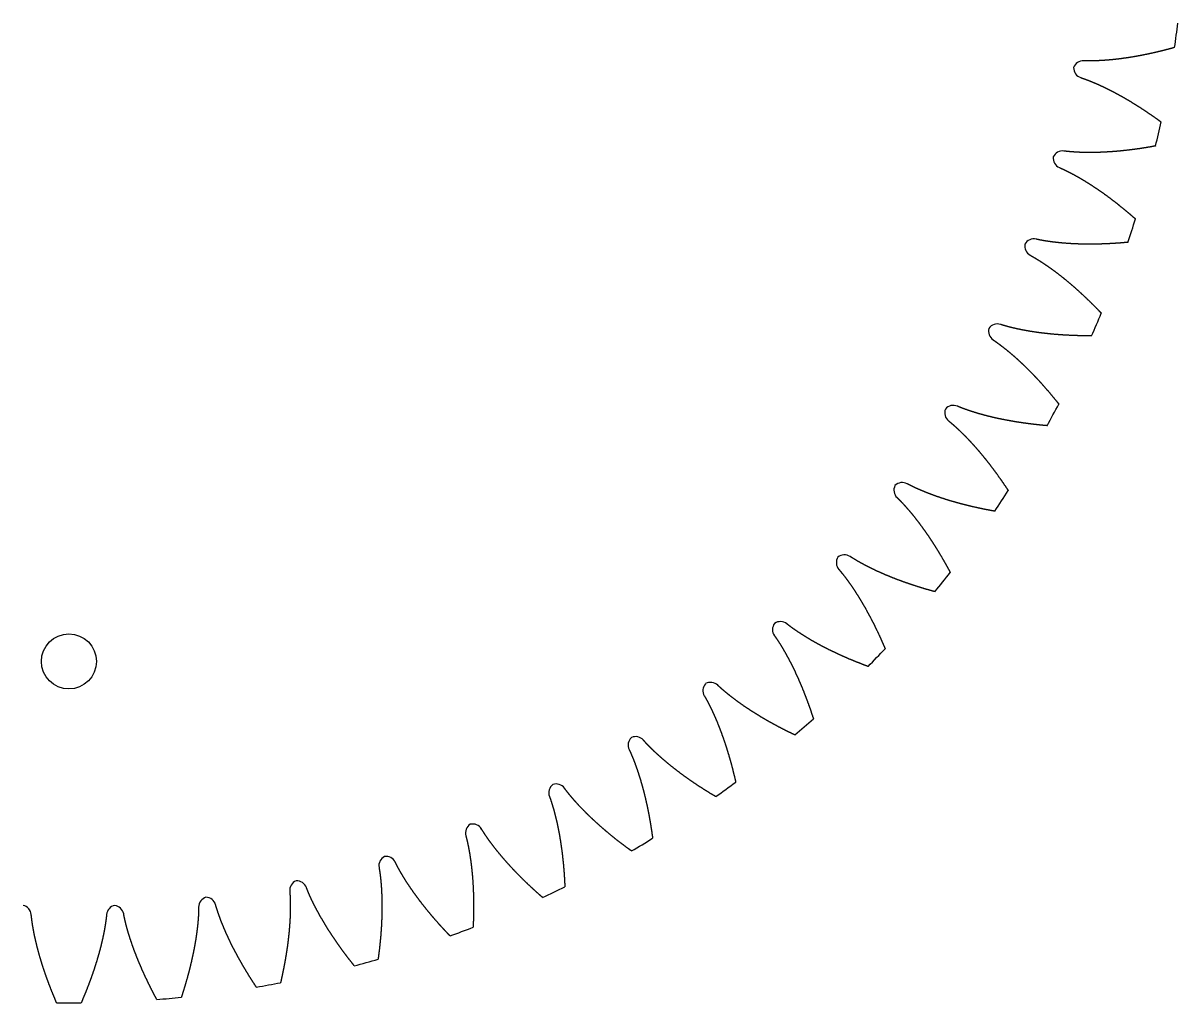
# Model space of a CAD drawing. Header units: inches. Extents: x -3.6 to 3.6, y -4.17 to 3.6.
# Drawn here: x -0.148 to 3.573, y -3.6 to -0.444 of the extents above; entities that cross this region are included whole.
import ezdxf

# ---------------------------------------------------------------- set-up
doc = ezdxf.new("R2010")
doc.units = ezdxf.units.IN
doc.header["$MEASUREMENT"] = 0

msp = doc.modelspace()

# ---------------------------------------------------------------- linework, layer by layer
at = {"color": 7, "linetype": 'Continuous', "lineweight": 25}
msp.add_circle((0, -2.5), 0.0886, dxfattribs=at)
for centre, radius, start, end in [((0, 0), 3.6, 351.6545, 352.9169), ((3.2681, -0.5988), 0.0336, 87.7661, 160.0297), ((3.2701, -0.5877), 0.0336, 179.3989, 251.6625), ((0, 0), 3.6, 346.5117, 347.7741), ((3.2042, -0.8785), 0.0336, 174.256, 246.5196), ((3.2012, -0.8893), 0.0336, 82.6232, 154.8868), ((0, 0), 3.6, 341.3688, 342.6312), ((3.1086, -1.1727), 0.0336, 77.4804, 149.744), ((3.1126, -1.1621), 0.0336, 169.1132, 241.3768), ((2.991, -1.4466), 0.0336, 72.3375, 144.6011), ((0, 0), 3.6, 336.2259, 337.4883), ((2.9959, -1.4365), 0.0336, 163.9703, 236.2339), ((0, 0), 3.6, 331.0831, 332.3455), ((2.8551, -1.6992), 0.0336, 158.8274, 231.0911), ((2.8493, -1.7089), 0.0336, 67.1947, 139.4583), ((2.6912, -1.9483), 0.0336, 153.6846, 225.9482), ((2.6846, -1.9575), 0.0336, 62.0518, 134.3154), ((0, 0), 3.6, 325.9402, 327.2026), ((2.4983, -2.1902), 0.0336, 56.9089, 129.1726), ((2.5058, -2.1817), 0.0336, 148.5417, 220.8053), ((0, 0), 3.6, 320.7974, 322.0598), ((2.3001, -2.3976), 0.0336, 143.3989, 215.6625), ((2.292, -2.4054), 0.0336, 51.7661, 124.0297), ((0, 0), 3.6, 315.6545, 316.9169), ((2.0759, -2.5941), 0.0336, 138.256, 210.5196), ((2.0671, -2.6011), 0.0336, 46.6232, 118.8868), ((0, 0), 3.6, 310.5117, 311.7741), ((1.835, -2.7697), 0.0336, 133.1132, 205.3768), ((1.8256, -2.7759), 0.0336, 41.4804, 113.744), ((1.5794, -2.9231), 0.0336, 127.9703, 200.2339), ((1.5694, -2.9284), 0.0336, 36.3375, 108.6011), ((0, 0), 3.6, 305.3688, 306.6312), ((1.311, -3.0529), 0.0336, 122.8274, 195.0911), ((1.3006, -3.0573), 0.0336, 31.1947, 103.4583), ((0, 0), 3.6, 300.2259, 301.4883), ((1.0321, -3.1581), 0.0336, 117.6846, 189.9482), ((1.0213, -3.1616), 0.0336, 26.0518, 98.3154), ((0.7448, -3.2379), 0.0336, 112.5417, 184.8053), ((0.7338, -3.2404), 0.0336, 20.9089, 93.1726), ((0, 0), 3.6, 295.0831, 296.3455), ((0.4516, -3.2916), 0.0336, 107.3989, 179.6625), ((0.4404, -3.2932), 0.0336, 15.7661, 88.0297), ((-0.1547, -3.3189), 0.0336, 5.4804, 77.744), ((0.1547, -3.3189), 0.0336, 102.256, 174.5196), ((0.1434, -3.3194), 0.0336, 10.6232, 82.8868), ((0, 0), 3.6, 289.9402, 291.2026), ((0, 0), 3.6, 284.7974, 286.0598), ((0, 0), 3.6, 279.6545, 280.9169), ((0, 0), 3.6, 269.3688, 270.6312), ((0, 0), 3.6, 274.5117, 275.7741)]:
    msp.add_arc(centre, radius, start, end, dxfattribs=at)
for points, knots in [([(3.5619, -0.5225), (3.5576, -0.5237), (3.5492, -0.526), (3.532, -0.5306), (3.5154, -0.5347), (3.4948, -0.5396), (3.4765, -0.5436), (3.4568, -0.5476), (3.4378, -0.5511), (3.4183, -0.5544), (3.399, -0.5573), (3.3795, -0.5599), (3.3604, -0.5619), (3.3436, -0.5634), (3.3293, -0.5644), (3.3174, -0.565), (3.3076, -0.5654), (3.2978, -0.5656), (3.288, -0.5657), (3.2797, -0.5656), (3.2738, -0.5654), (3.2704, -0.5653), (3.2694, -0.5653)], [0, 0, 0, 0, 0, 0.0547325, 0.1094648, 0.1641972, 0.2189295, 0.2736619, 0.3283943, 0.3831266, 0.437859, 0.4925913, 0.5473236, 0.6020559, 0.6527836, 0.6801499, 0.707516, 0.7348821, 0.7622484, 0.7896147, 0.8169804, 0.8279354, 0.8279354, 0.8279354, 0.8279354, 0.8279354]), ([(3.2595, -0.6195), (3.2605, -0.6199), (3.2637, -0.6209), (3.2693, -0.6229), (3.2771, -0.6257), (3.2863, -0.6292), (3.2954, -0.6329), (3.3044, -0.6367), (3.3153, -0.6414), (3.3284, -0.6474), (3.3436, -0.6546), (3.3607, -0.6633), (3.3781, -0.6726), (3.3951, -0.682), (3.4123, -0.692), (3.4288, -0.7019), (3.4459, -0.7126), (3.4616, -0.7228), (3.4791, -0.7346), (3.4932, -0.7442), (3.5077, -0.7546), (3.5148, -0.7597), (3.5184, -0.7624)], [0.0811555, 0.0811555, 0.0811555, 0.0811555, 0.0811555, 0.0921105, 0.1194762, 0.1468425, 0.1742089, 0.201575, 0.228941, 0.2563073, 0.307035, 0.3617674, 0.4164997, 0.4712319, 0.5259643, 0.5806966, 0.635429, 0.6901614, 0.7448937, 0.7996261, 0.8543584, 0.9090909, 0.9090909, 0.9090909, 0.9090909, 0.9090909]), ([(3.5007, -0.8397), (3.4963, -0.8405), (3.4878, -0.842), (3.4702, -0.8451), (3.4533, -0.8477), (3.4324, -0.8507), (3.4138, -0.853), (3.3938, -0.8553), (3.3746, -0.8571), (3.3548, -0.8586), (3.3354, -0.8597), (3.3157, -0.8605), (3.2965, -0.8609), (3.2796, -0.8609), (3.2653, -0.8606), (3.2534, -0.8601), (3.2436, -0.8596), (3.2338, -0.8589), (3.2241, -0.8581), (3.2158, -0.8573), (3.2099, -0.8566), (3.2065, -0.8562), (3.2055, -0.8561)], [0, 0, 0, 0, 0, 0.0547325, 0.1094648, 0.1641972, 0.2189295, 0.2736619, 0.3283943, 0.3831266, 0.437859, 0.4925913, 0.5473236, 0.6020559, 0.6527836, 0.6801499, 0.707516, 0.7348821, 0.7622484, 0.7896147, 0.8169804, 0.8279354, 0.8279354, 0.8279354, 0.8279354, 0.8279354]), ([(3.1909, -0.9092), (3.1918, -0.9096), (3.1949, -0.911), (3.2003, -0.9134), (3.2078, -0.917), (3.2166, -0.9213), (3.2254, -0.9257), (3.234, -0.9303), (3.2445, -0.936), (3.2569, -0.9431), (3.2714, -0.9517), (3.2877, -0.9619), (3.3042, -0.9727), (3.3203, -0.9836), (3.3365, -0.9951), (3.3521, -1.0064), (3.3681, -1.0187), (3.3829, -1.0302), (3.3992, -1.0435), (3.4124, -1.0544), (3.4259, -1.066), (3.4325, -1.0717), (3.4359, -1.0747)], [0.0811555, 0.0811555, 0.0811555, 0.0811555, 0.0811555, 0.0921105, 0.1194762, 0.1468425, 0.1742089, 0.201575, 0.228941, 0.2563073, 0.307035, 0.3617674, 0.4164997, 0.4712319, 0.5259643, 0.5806966, 0.635429, 0.6901614, 0.7448937, 0.7996261, 0.8543584, 0.9090909, 0.9090909, 0.9090909, 0.9090909, 0.9090909]), ([(3.4113, -1.1501), (3.4069, -1.1505), (3.3982, -1.1513), (3.3805, -1.1528), (3.3634, -1.1538), (3.3423, -1.155), (3.3236, -1.1556), (3.3034, -1.1561), (3.2842, -1.1561), (3.2643, -1.1559), (3.2449, -1.1553), (3.2252, -1.1543), (3.206, -1.1529), (3.1893, -1.1514), (3.175, -1.1498), (3.1632, -1.1483), (3.1535, -1.1469), (3.1438, -1.1454), (3.1342, -1.1437), (3.126, -1.1421), (3.1202, -1.1409), (3.1169, -1.1402), (3.1159, -1.14)], [0, 0, 0, 0, 0, 0.0547325, 0.1094648, 0.1641972, 0.2189295, 0.2736619, 0.3283943, 0.3831266, 0.437859, 0.4925913, 0.5473236, 0.6020559, 0.6527836, 0.6801499, 0.707516, 0.7348821, 0.7622484, 0.7896147, 0.8169804, 0.8279354, 0.8279354, 0.8279354, 0.8279354, 0.8279354]), ([(3.0965, -1.1916), (3.0974, -1.1921), (3.1004, -1.1937), (3.1055, -1.1966), (3.1127, -1.2008), (3.1211, -1.2059), (3.1294, -1.2111), (3.1376, -1.2165), (3.1475, -1.2231), (3.1593, -1.2313), (3.1729, -1.2411), (3.1883, -1.2527), (3.2037, -1.2649), (3.2188, -1.2773), (3.2339, -1.2901), (3.2483, -1.3029), (3.2632, -1.3165), (3.2769, -1.3292), (3.292, -1.344), (3.3042, -1.356), (3.3166, -1.3688), (3.3226, -1.3751), (3.3257, -1.3783)], [0.0811555, 0.0811555, 0.0811555, 0.0811555, 0.0811555, 0.0921105, 0.1194762, 0.1468425, 0.1742089, 0.201575, 0.228941, 0.2563073, 0.307035, 0.3617674, 0.4164997, 0.4712319, 0.5259643, 0.5806966, 0.635429, 0.6901614, 0.7448937, 0.7996261, 0.8543584, 0.9090909, 0.9090909, 0.9090909, 0.9090909, 0.9090909]), ([(3.2945, -1.4513), (3.2901, -1.4513), (3.2814, -1.4513), (3.2635, -1.4511), (3.2464, -1.4507), (3.2253, -1.4499), (3.2066, -1.4489), (3.1865, -1.4475), (3.1673, -1.4459), (3.1476, -1.4438), (3.1282, -1.4415), (3.1087, -1.4388), (3.0898, -1.4357), (3.0732, -1.4326), (3.0592, -1.4298), (3.0475, -1.4272), (3.038, -1.425), (3.0285, -1.4226), (3.019, -1.42), (3.011, -1.4177), (3.0054, -1.416), (3.0021, -1.415), (3.0012, -1.4147)], [0, 0, 0, 0, 0, 0.0547325, 0.1094648, 0.1641972, 0.2189295, 0.2736619, 0.3283943, 0.3831266, 0.437859, 0.4925913, 0.5473236, 0.6020559, 0.6527836, 0.6801499, 0.707516, 0.7348821, 0.7622484, 0.7896147, 0.8169804, 0.8279354, 0.8279354, 0.8279354, 0.8279354, 0.8279354]), ([(2.9772, -1.4644), (2.9781, -1.4649), (2.9809, -1.4668), (2.9858, -1.4702), (2.9925, -1.475), (3.0004, -1.4808), (3.0082, -1.4868), (3.0159, -1.4928), (3.0252, -1.5003), (3.0362, -1.5095), (3.0489, -1.5206), (3.0631, -1.5335), (3.0774, -1.547), (3.0913, -1.5607), (3.1052, -1.5748), (3.1185, -1.5888), (3.1321, -1.6037), (3.1445, -1.6176), (3.1583, -1.6337), (3.1693, -1.6467), (3.1805, -1.6606), (3.186, -1.6674), (3.1887, -1.6709)], [0.0811555, 0.0811555, 0.0811555, 0.0811555, 0.0811555, 0.0921105, 0.1194762, 0.1468425, 0.1742089, 0.201575, 0.228941, 0.2563073, 0.307035, 0.3617674, 0.4164997, 0.4712319, 0.5259643, 0.5806966, 0.635429, 0.6901614, 0.7448937, 0.7996261, 0.8543584, 0.9090909, 0.9090909, 0.9090909, 0.9090909, 0.9090909]), ([(3.1512, -1.7407), (3.1467, -1.7404), (3.1381, -1.7396), (3.1203, -1.7378), (3.1033, -1.7358), (3.0824, -1.7332), (3.0639, -1.7305), (3.0439, -1.7273), (3.025, -1.7239), (3.0055, -1.7202), (2.9864, -1.7161), (2.9673, -1.7116), (2.9487, -1.7069), (2.9324, -1.7024), (2.9187, -1.6982), (2.9073, -1.6946), (2.898, -1.6915), (2.8888, -1.6883), (2.8796, -1.6849), (2.8718, -1.6819), (2.8663, -1.6797), (2.8632, -1.6784), (2.8623, -1.678)], [0, 0, 0, 0, 0, 0.0547325, 0.1094648, 0.1641972, 0.2189295, 0.2736619, 0.3283943, 0.3831266, 0.437859, 0.4925913, 0.5473236, 0.6020559, 0.6527836, 0.6801499, 0.707516, 0.7348821, 0.7622484, 0.7896147, 0.8169804, 0.8279354, 0.8279354, 0.8279354, 0.8279354, 0.8279354]), ([(2.834, -1.7254), (2.8348, -1.726), (2.8374, -1.7281), (2.8419, -1.7319), (2.8483, -1.7373), (2.8556, -1.7438), (2.8629, -1.7504), (2.87, -1.7572), (2.8785, -1.7654), (2.8887, -1.7756), (2.9003, -1.7877), (2.9133, -1.8019), (2.9264, -1.8166), (2.939, -1.8315), (2.9515, -1.8468), (2.9635, -1.8619), (2.9757, -1.878), (2.9869, -1.893), (2.9991, -1.9102), (3.009, -1.9242), (3.0189, -1.939), (3.0237, -1.9463), (3.0261, -1.95)], [0.0811555, 0.0811555, 0.0811555, 0.0811555, 0.0811555, 0.0921105, 0.1194762, 0.1468425, 0.1742089, 0.201575, 0.228941, 0.2563073, 0.307035, 0.3617674, 0.4164997, 0.4712319, 0.5259643, 0.5806966, 0.635429, 0.6901614, 0.7448937, 0.7996261, 0.8543584, 0.9090909, 0.9090909, 0.9090909, 0.9090909, 0.9090909]), ([(2.9824, -2.0162), (2.978, -2.0154), (2.9695, -2.0139), (2.952, -2.0106), (2.9352, -2.007), (2.9146, -2.0025), (2.8964, -1.9982), (2.8768, -1.9932), (2.8582, -1.9882), (2.8392, -1.9827), (2.8206, -1.9769), (2.8019, -1.9707), (2.7838, -1.9643), (2.768, -1.9584), (2.7547, -1.953), (2.7437, -1.9484), (2.7348, -1.9445), (2.7258, -1.9405), (2.717, -1.9363), (2.7095, -1.9326), (2.7042, -1.9299), (2.7012, -1.9283), (2.7003, -1.9278)], [0, 0, 0, 0, 0, 0.0547325, 0.1094648, 0.1641972, 0.2189295, 0.2736619, 0.3283943, 0.3831266, 0.437859, 0.4925913, 0.5473236, 0.6020559, 0.6527836, 0.6801499, 0.707516, 0.7348821, 0.7622484, 0.7896147, 0.8169804, 0.8279354, 0.8279354, 0.8279354, 0.8279354, 0.8279354]), ([(2.6679, -1.9724), (2.6686, -1.9731), (2.6711, -1.9755), (2.6753, -1.9797), (2.6811, -1.9856), (2.6878, -1.9928), (2.6944, -2), (2.7009, -2.0074), (2.7087, -2.0164), (2.7179, -2.0274), (2.7284, -2.0405), (2.7401, -2.0558), (2.7517, -2.0716), (2.763, -2.0876), (2.7741, -2.104), (2.7847, -2.1201), (2.7954, -2.1372), (2.8052, -2.1531), (2.8158, -2.1714), (2.8244, -2.1862), (2.8329, -2.2018), (2.8371, -2.2095), (2.8391, -2.2134)], [0.0811555, 0.0811555, 0.0811555, 0.0811555, 0.0811555, 0.0921105, 0.1194762, 0.1468425, 0.1742089, 0.201575, 0.228941, 0.2563073, 0.307035, 0.3617674, 0.4164997, 0.4712319, 0.5259643, 0.5806966, 0.635429, 0.6901614, 0.7448937, 0.7996261, 0.8543584, 0.9090909, 0.9090909, 0.9090909, 0.9090909, 0.9090909]), ([(2.7897, -2.2754), (2.7854, -2.2743), (2.777, -2.2719), (2.7599, -2.2671), (2.7435, -2.2621), (2.7233, -2.2557), (2.7056, -2.2497), (2.6866, -2.2431), (2.6685, -2.2364), (2.65, -2.2292), (2.632, -2.2218), (2.614, -2.2139), (2.5965, -2.2059), (2.5813, -2.1986), (2.5686, -2.1921), (2.558, -2.1865), (2.5494, -2.1818), (2.5409, -2.177), (2.5324, -2.172), (2.5253, -2.1677), (2.5204, -2.1645), (2.5175, -2.1627), (2.5167, -2.1621)], [0, 0, 0, 0, 0, 0.0547325, 0.1094648, 0.1641972, 0.2189295, 0.2736619, 0.3283943, 0.3831266, 0.437859, 0.4925913, 0.5473236, 0.6020559, 0.6527836, 0.6801499, 0.707516, 0.7348821, 0.7622484, 0.7896147, 0.8169804, 0.8279354, 0.8279354, 0.8279354, 0.8279354, 0.8279354]), ([(2.4804, -2.2037), (2.481, -2.2044), (2.4832, -2.207), (2.487, -2.2115), (2.4923, -2.218), (2.4984, -2.2257), (2.5043, -2.2335), (2.5101, -2.2414), (2.5171, -2.2511), (2.5252, -2.2628), (2.5345, -2.2769), (2.5448, -2.2931), (2.555, -2.31), (2.5647, -2.3268), (2.5743, -2.3442), (2.5834, -2.3612), (2.5926, -2.3792), (2.6009, -2.3959), (2.6099, -2.415), (2.617, -2.4306), (2.6241, -2.4469), (2.6276, -2.4549), (2.6293, -2.459)], [0.0811555, 0.0811555, 0.0811555, 0.0811555, 0.0811555, 0.0921105, 0.1194762, 0.1468425, 0.1742089, 0.201575, 0.228941, 0.2563073, 0.307035, 0.3617674, 0.4164997, 0.4712319, 0.5259643, 0.5806966, 0.635429, 0.6901614, 0.7448937, 0.7996261, 0.8543584, 0.9090909, 0.9090909, 0.9090909, 0.9090909, 0.9090909]), ([(2.5745, -2.5163), (2.5703, -2.5148), (2.5622, -2.5117), (2.5455, -2.5053), (2.5297, -2.4989), (2.5102, -2.4908), (2.4931, -2.4832), (2.4747, -2.4749), (2.4573, -2.4666), (2.4396, -2.4578), (2.4223, -2.4488), (2.405, -2.4393), (2.3883, -2.4298), (2.3739, -2.4211), (2.3617, -2.4135), (2.3517, -2.407), (2.3436, -2.4016), (2.3355, -2.396), (2.3276, -2.3903), (2.3209, -2.3853), (2.3162, -2.3817), (2.3135, -2.3796), (2.3127, -2.379)], [0, 0, 0, 0, 0, 0.0547325, 0.1094648, 0.1641972, 0.2189295, 0.2736619, 0.3283943, 0.3831266, 0.437859, 0.4925913, 0.5473236, 0.6020559, 0.6527836, 0.6801499, 0.707516, 0.7348821, 0.7622484, 0.7896147, 0.8169804, 0.8279354, 0.8279354, 0.8279354, 0.8279354, 0.8279354]), ([(2.2729, -2.4171), (2.2734, -2.4179), (2.2754, -2.4207), (2.2788, -2.4255), (2.2835, -2.4325), (2.2888, -2.4407), (2.294, -2.449), (2.2991, -2.4574), (2.3051, -2.4676), (2.3122, -2.4801), (2.3202, -2.4949), (2.329, -2.512), (2.3376, -2.5297), (2.3458, -2.5474), (2.3538, -2.5655), (2.3614, -2.5832), (2.3689, -2.602), (2.3756, -2.6194), (2.3829, -2.6393), (2.3886, -2.6554), (2.3942, -2.6723), (2.3969, -2.6806), (2.3983, -2.6848)], [0.0811555, 0.0811555, 0.0811555, 0.0811555, 0.0811555, 0.0921105, 0.1194762, 0.1468425, 0.1742089, 0.201575, 0.228941, 0.2563073, 0.307035, 0.3617674, 0.4164997, 0.4712319, 0.5259643, 0.5806966, 0.635429, 0.6901614, 0.7448937, 0.7996261, 0.8543584, 0.9090909, 0.9090909, 0.9090909, 0.9090909, 0.9090909]), ([(2.3386, -2.737), (2.3345, -2.7351), (2.3267, -2.7313), (2.3107, -2.7234), (2.2955, -2.7156), (2.2768, -2.7057), (2.2604, -2.6967), (2.2429, -2.6868), (2.2263, -2.6769), (2.2094, -2.6665), (2.193, -2.656), (2.1766, -2.6451), (2.1609, -2.6341), (2.1473, -2.6242), (2.1359, -2.6155), (2.1265, -2.6081), (2.1189, -2.602), (2.1114, -2.5957), (2.1039, -2.5893), (2.0977, -2.5838), (2.0934, -2.5798), (2.0909, -2.5774), (2.0902, -2.5767)], [0, 0, 0, 0, 0, 0.0547325, 0.1094648, 0.1641972, 0.2189295, 0.2736619, 0.3283943, 0.3831266, 0.437859, 0.4925913, 0.5473236, 0.6020559, 0.6527836, 0.6801499, 0.707516, 0.7348821, 0.7622484, 0.7896147, 0.8169804, 0.8279354, 0.8279354, 0.8279354, 0.8279354, 0.8279354]), ([(2.047, -2.6111), (2.0475, -2.612), (2.0493, -2.6149), (2.0522, -2.62), (2.0562, -2.6273), (2.0608, -2.636), (2.0652, -2.6448), (2.0696, -2.6536), (2.0747, -2.6643), (2.0806, -2.6774), (2.0872, -2.6928), (2.0944, -2.7106), (2.1014, -2.7291), (2.108, -2.7474), (2.1144, -2.7662), (2.1203, -2.7845), (2.1261, -2.8038), (2.1313, -2.8218), (2.1367, -2.8422), (2.141, -2.8588), (2.1451, -2.8761), (2.147, -2.8846), (2.148, -2.889)], [0.0811555, 0.0811555, 0.0811555, 0.0811555, 0.0811555, 0.0921105, 0.1194762, 0.1468425, 0.1742089, 0.201575, 0.228941, 0.2563073, 0.307035, 0.3617674, 0.4164997, 0.4712319, 0.5259643, 0.5806966, 0.635429, 0.6901614, 0.7448937, 0.7996261, 0.8543584, 0.9090909, 0.9090909, 0.9090909, 0.9090909, 0.9090909]), ([(1.8047, -2.7841), (1.8052, -2.785), (1.8066, -2.7881), (1.8091, -2.7935), (1.8124, -2.8011), (1.8162, -2.8101), (1.8199, -2.8192), (1.8234, -2.8284), (1.8275, -2.8396), (1.8322, -2.8531), (1.8374, -2.8691), (1.843, -2.8875), (1.8484, -2.9064), (1.8533, -2.9253), (1.8579, -2.9446), (1.8622, -2.9634), (1.8662, -2.9831), (1.8697, -3.0015), (1.8733, -3.0223), (1.8761, -3.0392), (1.8786, -3.0568), (1.8798, -3.0655), (1.8804, -3.0699)], [0.0811555, 0.0811555, 0.0811555, 0.0811555, 0.0811555, 0.0921105, 0.1194762, 0.1468425, 0.1742089, 0.201575, 0.228941, 0.2563073, 0.307035, 0.3617674, 0.4164997, 0.4712319, 0.5259643, 0.5806966, 0.635429, 0.6901614, 0.7448937, 0.7996261, 0.8543584, 0.9090909, 0.9090909, 0.9090909, 0.9090909, 0.9090909]), ([(2.0838, -2.9356), (2.08, -2.9333), (2.0725, -2.9289), (2.0573, -2.9196), (2.0428, -2.9104), (2.0251, -2.8989), (2.0096, -2.8885), (1.993, -2.877), (1.9774, -2.8657), (1.9615, -2.8539), (1.9461, -2.8419), (1.9308, -2.8296), (1.9161, -2.8172), (1.9034, -2.8061), (1.8928, -2.7964), (1.8842, -2.7883), (1.8771, -2.7814), (1.8702, -2.7745), (1.8633, -2.7675), (1.8576, -2.7614), (1.8537, -2.757), (1.8514, -2.7545), (1.8508, -2.7537)], [0, 0, 0, 0, 0, 0.0547325, 0.1094648, 0.1641972, 0.2189295, 0.2736619, 0.3283943, 0.3831266, 0.437859, 0.4925913, 0.5473236, 0.6020559, 0.6527836, 0.6801499, 0.707516, 0.7348821, 0.7622484, 0.7896147, 0.8169804, 0.8279354, 0.8279354, 0.8279354, 0.8279354, 0.8279354]), ([(1.5479, -2.9347), (1.5482, -2.9356), (1.5494, -2.9388), (1.5514, -2.9444), (1.554, -2.9523), (1.557, -2.9616), (1.5598, -2.971), (1.5625, -2.9804), (1.5656, -2.992), (1.5691, -3.0059), (1.5729, -3.0223), (1.5768, -3.0411), (1.5804, -3.0604), (1.5836, -3.0796), (1.5865, -3.0993), (1.589, -3.1184), (1.5913, -3.1384), (1.5932, -3.157), (1.5949, -3.1781), (1.5961, -3.1951), (1.597, -3.2129), (1.5974, -3.2216), (1.5976, -3.2261)], [0.0811555, 0.0811555, 0.0811555, 0.0811555, 0.0811555, 0.0921105, 0.1194762, 0.1468425, 0.1742089, 0.201575, 0.228941, 0.2563073, 0.307035, 0.3617674, 0.4164997, 0.4712319, 0.5259643, 0.5806966, 0.635429, 0.6901614, 0.7448937, 0.7996261, 0.8543584, 0.9090909, 0.9090909, 0.9090909, 0.9090909, 0.9090909]), ([(1.8123, -3.1106), (1.8087, -3.108), (1.8016, -3.1028), (1.7873, -3.0923), (1.7737, -3.0818), (1.7571, -3.0688), (1.7426, -3.057), (1.7271, -3.0441), (1.7126, -3.0314), (1.6978, -3.0182), (1.6835, -3.0049), (1.6693, -2.9912), (1.6558, -2.9776), (1.6442, -2.9654), (1.6345, -2.9549), (1.6266, -2.9459), (1.6202, -2.9385), (1.6139, -2.931), (1.6078, -2.9234), (1.6026, -2.9168), (1.5991, -2.9121), (1.597, -2.9093), (1.5965, -2.9085)], [0, 0, 0, 0, 0, 0.0547325, 0.1094648, 0.1641972, 0.2189295, 0.2736619, 0.3283943, 0.3831266, 0.437859, 0.4925913, 0.5473236, 0.6020559, 0.6527836, 0.6801499, 0.707516, 0.7348821, 0.7622484, 0.7896147, 0.8169804, 0.8279354, 0.8279354, 0.8279354, 0.8279354, 0.8279354]), ([(1.5262, -3.2605), (1.5228, -3.2576), (1.5162, -3.2518), (1.5029, -3.24), (1.4903, -3.2284), (1.4749, -3.214), (1.4616, -3.2009), (1.4473, -3.1866), (1.4339, -3.1727), (1.4204, -3.1582), (1.4074, -3.1437), (1.3945, -3.1288), (1.3822, -3.1141), (1.3718, -3.1009), (1.3631, -3.0895), (1.356, -3.0799), (1.3503, -3.0719), (1.3447, -3.0639), (1.3393, -3.0557), (1.3347, -3.0487), (1.3316, -3.0437), (1.3298, -3.0408), (1.3293, -3.0399)], [0, 0, 0, 0, 0, 0.0547325, 0.1094648, 0.1641972, 0.2189295, 0.2736619, 0.3283943, 0.3831266, 0.437859, 0.4925913, 0.5473236, 0.6020559, 0.6527836, 0.6801499, 0.707516, 0.7348821, 0.7622484, 0.7896147, 0.8169804, 0.8279354, 0.8279354, 0.8279354, 0.8279354, 0.8279354]), ([(1.2786, -3.0616), (1.2789, -3.0626), (1.2797, -3.0659), (1.2812, -3.0716), (1.2831, -3.0797), (1.2853, -3.0893), (1.2872, -3.0989), (1.289, -3.1085), (1.2911, -3.1202), (1.2933, -3.1344), (1.2956, -3.1511), (1.2978, -3.1702), (1.2997, -3.1898), (1.3012, -3.2092), (1.3023, -3.229), (1.3031, -3.2482), (1.3036, -3.2684), (1.3038, -3.2871), (1.3036, -3.3082), (1.3033, -3.3253), (1.3026, -3.3432), (1.3022, -3.3519), (1.302, -3.3563)], [0.0811555, 0.0811555, 0.0811555, 0.0811555, 0.0811555, 0.0921105, 0.1194762, 0.1468425, 0.1742089, 0.201575, 0.228941, 0.2563073, 0.307035, 0.3617674, 0.4164997, 0.4712319, 0.5259643, 0.5806966, 0.635429, 0.6901614, 0.7448937, 0.7996261, 0.8543584, 0.9090909, 0.9090909, 0.9090909, 0.9090909, 0.9090909]), ([(1.2277, -3.3842), (1.2247, -3.381), (1.2186, -3.3747), (1.2064, -3.3617), (1.1949, -3.349), (1.1809, -3.3332), (1.1687, -3.319), (1.1558, -3.3035), (1.1438, -3.2885), (1.1316, -3.2729), (1.1199, -3.2572), (1.1084, -3.2412), (1.0975, -3.2254), (1.0883, -3.2114), (1.0806, -3.1992), (1.0745, -3.189), (1.0695, -3.1806), (1.0647, -3.1721), (1.0599, -3.1635), (1.0561, -3.1561), (1.0534, -3.1508), (1.0519, -3.1477), (1.0515, -3.1469)], [0, 0, 0, 0, 0, 0.0547325, 0.1094648, 0.1641972, 0.2189295, 0.2736619, 0.3283943, 0.3831266, 0.437859, 0.4925913, 0.5473236, 0.6020559, 0.6527836, 0.6801499, 0.707516, 0.7348821, 0.7622484, 0.7896147, 0.8169804, 0.8279354, 0.8279354, 0.8279354, 0.8279354, 0.8279354]), ([(0.999, -3.1639), (0.9992, -3.1649), (0.9998, -3.1683), (1.0007, -3.1741), (1.0019, -3.1823), (1.0032, -3.192), (1.0043, -3.2018), (1.0052, -3.2115), (1.0062, -3.2234), (1.0071, -3.2377), (1.0079, -3.2545), (1.0084, -3.2737), (1.0085, -3.2934), (1.0083, -3.3129), (1.0076, -3.3327), (1.0067, -3.352), (1.0053, -3.3721), (1.0039, -3.3907), (1.0018, -3.4118), (0.9999, -3.4288), (0.9977, -3.4465), (0.9965, -3.4551), (0.9959, -3.4595)], [0.0811555, 0.0811555, 0.0811555, 0.0811555, 0.0811555, 0.0921105, 0.1194762, 0.1468425, 0.1742089, 0.201575, 0.228941, 0.2563073, 0.307035, 0.3617674, 0.4164997, 0.4712319, 0.5259643, 0.5806966, 0.635429, 0.6901614, 0.7448937, 0.7996261, 0.8543584, 0.9090909, 0.9090909, 0.9090909, 0.9090909, 0.9090909]), ([(0.9194, -3.4806), (0.9167, -3.4771), (0.9112, -3.4703), (0.9002, -3.4563), (0.8899, -3.4426), (0.8773, -3.4257), (0.8665, -3.4104), (0.855, -3.3938), (0.8444, -3.3778), (0.8336, -3.3611), (0.8234, -3.3445), (0.8134, -3.3276), (0.804, -3.3108), (0.796, -3.296), (0.7895, -3.2832), (0.7843, -3.2725), (0.7801, -3.2637), (0.776, -3.2547), (0.7721, -3.2457), (0.7689, -3.238), (0.7667, -3.2326), (0.7655, -3.2294), (0.7652, -3.2284)], [0, 0, 0, 0, 0, 0.0547325, 0.1094648, 0.1641972, 0.2189295, 0.2736619, 0.3283943, 0.3831266, 0.437859, 0.4925913, 0.5473236, 0.6020559, 0.6527836, 0.6801499, 0.707516, 0.7348821, 0.7622484, 0.7896147, 0.8169804, 0.8279354, 0.8279354, 0.8279354, 0.8279354, 0.8279354]), ([(0.7114, -3.2407), (0.7115, -3.2417), (0.7117, -3.2451), (0.7122, -3.251), (0.7126, -3.2593), (0.713, -3.2691), (0.7132, -3.2789), (0.7133, -3.2887), (0.7132, -3.3006), (0.7129, -3.315), (0.7121, -3.3318), (0.7109, -3.351), (0.7092, -3.3706), (0.7072, -3.39), (0.7048, -3.4096), (0.7022, -3.4287), (0.699, -3.4486), (0.6959, -3.4671), (0.6919, -3.4878), (0.6886, -3.5046), (0.6847, -3.522), (0.6828, -3.5305), (0.6818, -3.5349)], [0.0811555, 0.0811555, 0.0811555, 0.0811555, 0.0811555, 0.0921105, 0.1194762, 0.1468425, 0.1742089, 0.201575, 0.228941, 0.2563073, 0.307035, 0.3617674, 0.4164997, 0.4712319, 0.5259643, 0.5806966, 0.635429, 0.6901614, 0.7448937, 0.7996261, 0.8543584, 0.9090909, 0.9090909, 0.9090909, 0.9090909, 0.9090909]), ([(0.418, -3.2914), (0.418, -3.2924), (0.418, -3.2959), (0.4179, -3.3017), (0.4176, -3.3101), (0.4171, -3.3199), (0.4164, -3.3297), (0.4156, -3.3394), (0.4145, -3.3513), (0.4128, -3.3655), (0.4106, -3.3822), (0.4077, -3.4012), (0.4043, -3.4206), (0.4005, -3.4397), (0.3963, -3.4591), (0.392, -3.4779), (0.3871, -3.4974), (0.3823, -3.5155), (0.3765, -3.5358), (0.3716, -3.5522), (0.3663, -3.5692), (0.3636, -3.5775), (0.3622, -3.5817)], [0.0811555, 0.0811555, 0.0811555, 0.0811555, 0.0811555, 0.0921105, 0.1194762, 0.1468425, 0.1742089, 0.201575, 0.228941, 0.2563073, 0.307035, 0.3617674, 0.4164997, 0.4712319, 0.5259643, 0.5806966, 0.635429, 0.6901614, 0.7448937, 0.7996261, 0.8543584, 0.9090909, 0.9090909, 0.9090909, 0.9090909, 0.9090909]), ([(0.6037, -3.549), (0.6013, -3.5453), (0.5965, -3.538), (0.5868, -3.5231), (0.5778, -3.5086), (0.5667, -3.4905), (0.5573, -3.4744), (0.5474, -3.4568), (0.5382, -3.4399), (0.529, -3.4223), (0.5203, -3.4049), (0.5119, -3.3871), (0.504, -3.3696), (0.4974, -3.3541), (0.492, -3.3408), (0.4878, -3.3296), (0.4844, -3.3204), (0.4812, -3.3112), (0.4781, -3.3019), (0.4756, -3.2939), (0.4739, -3.2883), (0.4729, -3.285), (0.4727, -3.284)], [0, 0, 0, 0, 0, 0.0547325, 0.1094648, 0.1641972, 0.2189295, 0.2736619, 0.3283943, 0.3831266, 0.437859, 0.4925913, 0.5473236, 0.6020559, 0.6527836, 0.6801499, 0.707516, 0.7348821, 0.7622484, 0.7896147, 0.8169804, 0.8279354, 0.8279354, 0.8279354, 0.8279354, 0.8279354]), ([(-0.0397, -3.5998), (-0.0414, -3.5957), (-0.0448, -3.5877), (-0.0517, -3.5712), (-0.058, -3.5553), (-0.0656, -3.5356), (-0.072, -3.518), (-0.0787, -3.499), (-0.0847, -3.4807), (-0.0906, -3.4618), (-0.096, -3.443), (-0.1012, -3.424), (-0.1058, -3.4054), (-0.1095, -3.389), (-0.1124, -3.3749), (-0.1146, -3.3632), (-0.1163, -3.3536), (-0.1178, -3.3439), (-0.1192, -3.3342), (-0.1202, -3.3259), (-0.1209, -3.3201), (-0.1212, -3.3166), (-0.1213, -3.3157)], [0, 0, 0, 0, 0, 0.0547325, 0.1094648, 0.1641972, 0.2189295, 0.2736619, 0.3283943, 0.3831266, 0.437859, 0.4925913, 0.5473236, 0.6020559, 0.6527836, 0.6801499, 0.707516, 0.7348821, 0.7622484, 0.7896147, 0.8169804, 0.8279354, 0.8279354, 0.8279354, 0.8279354, 0.8279354]), ([(0.1213, -3.3157), (0.1212, -3.3166), (0.1209, -3.3201), (0.1202, -3.3259), (0.1192, -3.3342), (0.1178, -3.3439), (0.1163, -3.3536), (0.1146, -3.3632), (0.1124, -3.3749), (0.1095, -3.389), (0.1058, -3.4054), (0.1012, -3.424), (0.096, -3.443), (0.0906, -3.4618), (0.0847, -3.4807), (0.0787, -3.499), (0.072, -3.518), (0.0656, -3.5356), (0.058, -3.5553), (0.0517, -3.5712), (0.0448, -3.5877), (0.0414, -3.5957), (0.0397, -3.5998)], [0.0811555, 0.0811555, 0.0811555, 0.0811555, 0.0811555, 0.0921105, 0.1194762, 0.1468425, 0.1742089, 0.201575, 0.228941, 0.2563073, 0.307035, 0.3617674, 0.4164997, 0.4712319, 0.5259643, 0.5806966, 0.635429, 0.6901614, 0.7448937, 0.7996261, 0.8543584, 0.9090909, 0.9090909, 0.9090909, 0.9090909, 0.9090909]), ([(0.2832, -3.5888), (0.2811, -3.5849), (0.2769, -3.5773), (0.2686, -3.5615), (0.2609, -3.5462), (0.2516, -3.5273), (0.2437, -3.5103), (0.2353, -3.492), (0.2277, -3.4743), (0.2201, -3.4559), (0.213, -3.4378), (0.2062, -3.4193), (0.1999, -3.4012), (0.1947, -3.3852), (0.1906, -3.3714), (0.1873, -3.36), (0.1848, -3.3505), (0.1824, -3.341), (0.1802, -3.3314), (0.1784, -3.3233), (0.1772, -3.3175), (0.1766, -3.3142), (0.1764, -3.3132)], [0, 0, 0, 0, 0, 0.0547325, 0.1094648, 0.1641972, 0.2189295, 0.2736619, 0.3283943, 0.3831266, 0.437859, 0.4925913, 0.5473236, 0.6020559, 0.6527836, 0.6801499, 0.707516, 0.7348821, 0.7622484, 0.7896147, 0.8169804, 0.8279354, 0.8279354, 0.8279354, 0.8279354, 0.8279354])]:
    msp.add_open_spline(points, degree=4, knots=knots, dxfattribs=at)

doc.saveas('drawing.dxf')
